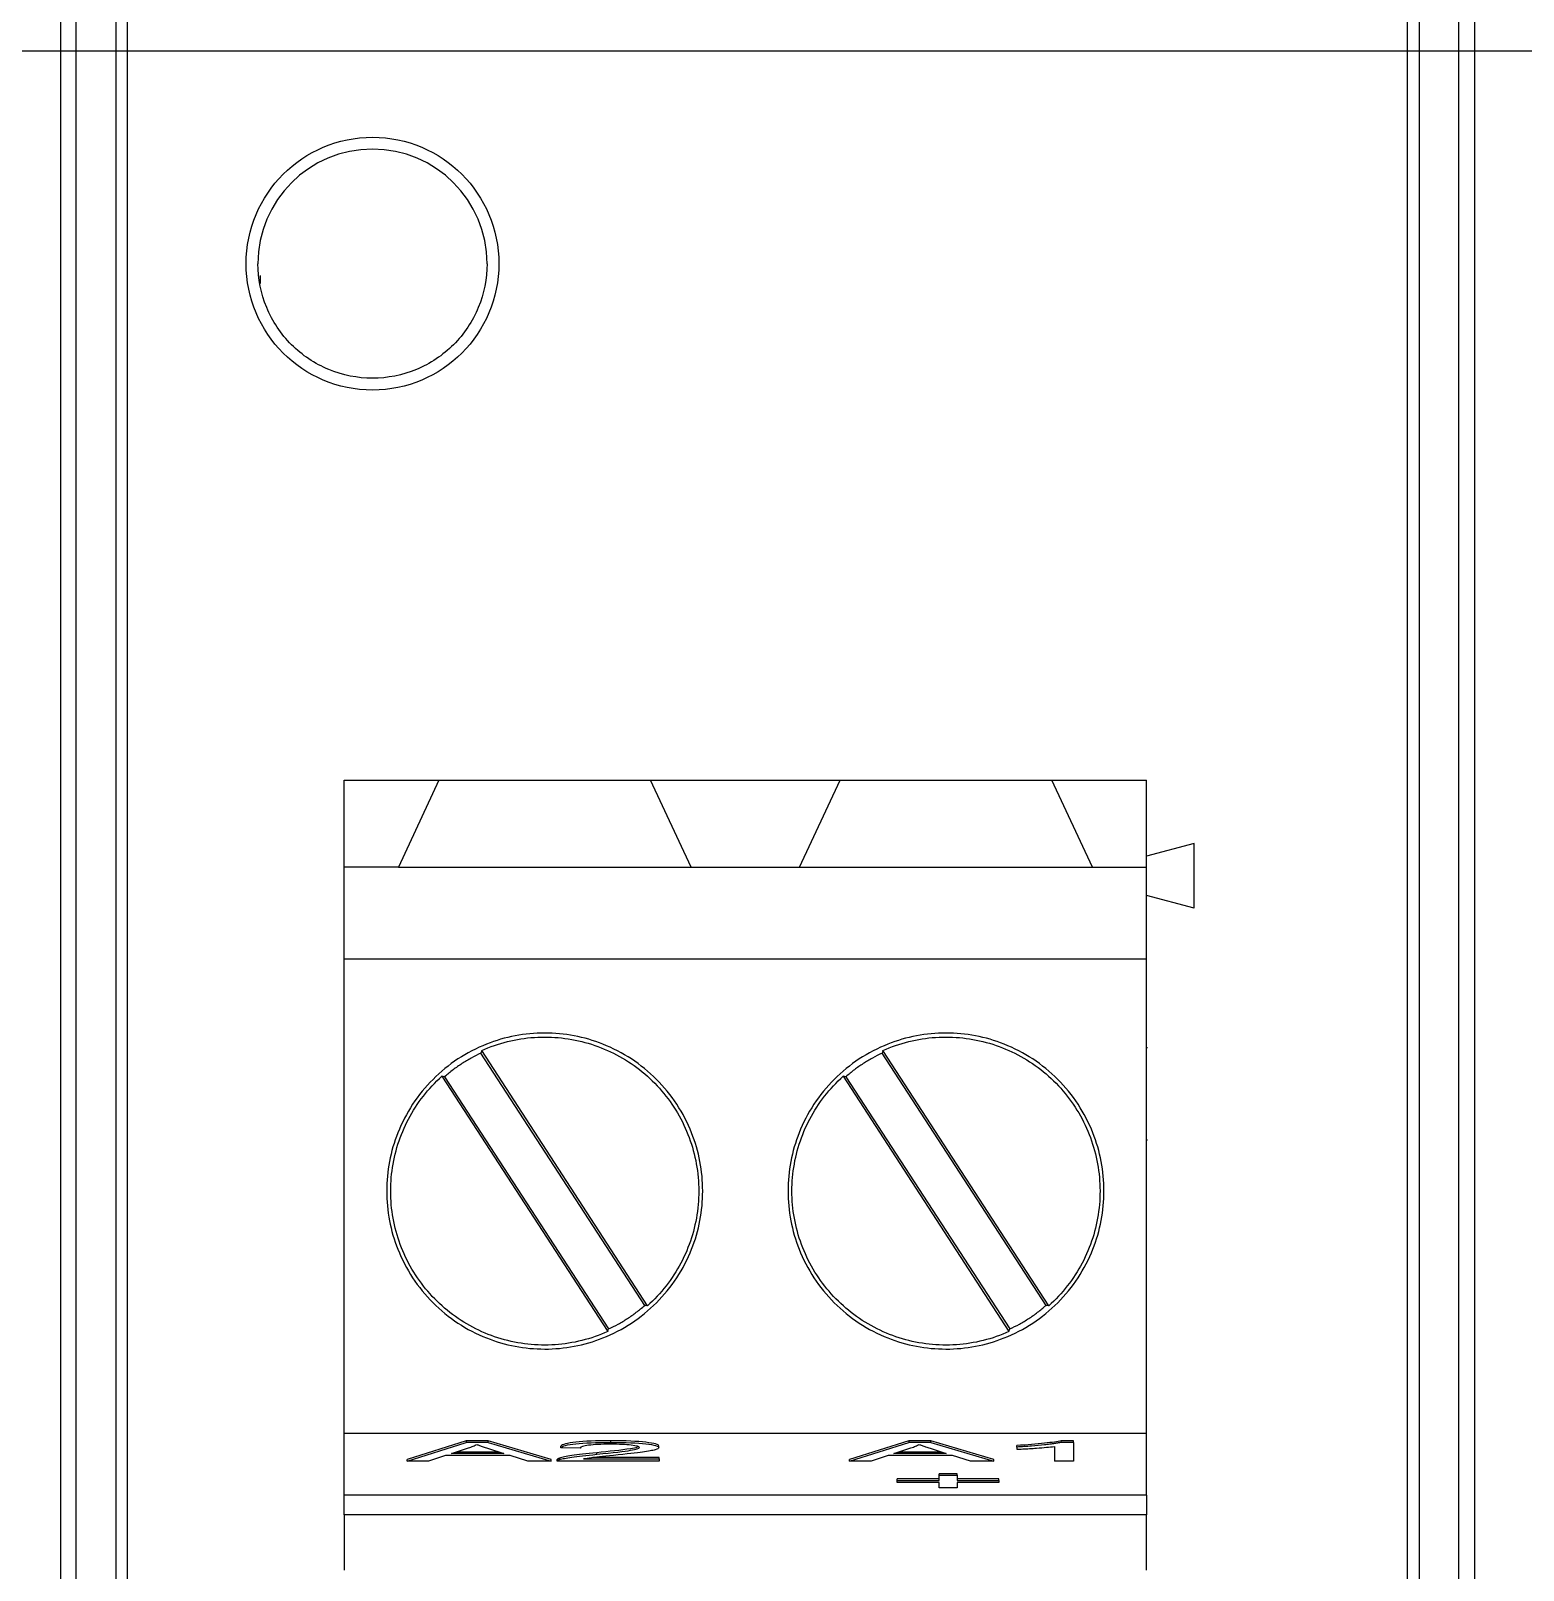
# Model space of a CAD drawing. Header units: inches. Extents: x 0.1 to 89.7, y 0.1 to 57.6.
# Drawn here: x 63.922 to 64.661, y 22.525 to 23.288 of the extents above; entities that cross this region are included whole.
import ezdxf
from ezdxf.enums import TextEntityAlignment as Align

# ---------------------------------------------------------------- set-up
doc = ezdxf.new("R2010")
doc.units = ezdxf.units.IN
doc.header["$MEASUREMENT"] = 0
doc.layers.add('PSYMS', color=7, linetype='Continuous')
doc.styles.get("Standard").update_dxf_attribs({"font": 'arial.ttf'})
doc.styles.add('WD', font='romans.shx', dxfattribs={"height": 0.185})

# ---------------------------------------------------------------- blocks, each defined once
blk = doc.blocks.new('HDINFCF7')
blk.add_line((0, -0.69), (29, -0.69))
at = {"flags": 11}
for p in [(1.5, 0), (14.5, 0), (27.5, 0)]:
    blk.add_attdef('NC', text='', height=0.01, rotation=270, dxfattribs=at).set_placement(p, align=Align.MIDDLE)
blk = doc.blocks.new('HCR1_DOLD_3NO_1_NC')
for p, q in [((0.02612, 4.05032), (0.02612, 0.08638)), ((0.67181, 4.05032), (0.67181, 0.08638)), ((0.69138, 4.04749), (0.69138, 0.08921)), ((0.6992, 4.04107), (0.6992, 0.09563)), ((0.09773, 1.22504), (0.09773, 1.22892)), ((0.13921, 0.93584), (0.13921, 0.97889)), ((0.13921, 0.97889), (0.18617, 0.97889)), ((0.18617, 0.97889), (0.1661, 0.93584)), ((0.18617, 0.97889), (0.29105, 0.97889)), ((0.29105, 0.97889), (0.38497, 0.97889)), ((0.31112, 0.93584), (0.29105, 0.97889)), ((0.36489, 0.93584), (0.38497, 0.97889)), ((0.38497, 0.97889), (0.48984, 0.97889)), ((0.48984, 0.97889), (0.5368, 0.97889)), ((0.50991, 0.93584), (0.48984, 0.97889)), ((0.5368, 0.93584), (0.5368, 0.97889)), ((0.56028, 0.94758), (0.5368, 0.94129)), ((0.56028, 0.9155), (0.56028, 0.94758)), ((0.13921, 0.89029), (0.13921, 0.93584)), ((0.1661, 0.93584), (0.13921, 0.93584)), ((0.1661, 0.93584), (0.31112, 0.93584)), ((0.31112, 0.93584), (0.36489, 0.93584)), ((0.36489, 0.93584), (0.50991, 0.93584)), ((0.50991, 0.93584), (0.5368, 0.93584)), ((0.5368, 0.89029), (0.5368, 0.93584)), ((0.56028, 0.9155), (0.5368, 0.92179)), ((0.5368, 0.89029), (0.13921, 0.89029)), ((0.13921, 0.65549), (0.13921, 0.89029)), ((0.5368, 0.65549), (0.5368, 0.89029)), ((0.20739, 0.84503), (0.20701, 0.84373)), ((0.28818, 0.71874), (0.20701, 0.84373)), ((0.28952, 0.71856), (0.20739, 0.84503)), ((0.40619, 0.84503), (0.40581, 0.84373)), ((0.48697, 0.71874), (0.40581, 0.84373)), ((0.48831, 0.71856), (0.40619, 0.84503)), ((0.53729, 0.84643), (0.5368, 0.84643)), ((0.18904, 0.83206), (0.1877, 0.83224)), ((0.1877, 0.83224), (0.26983, 0.70577)), ((0.18904, 0.83206), (0.2702, 0.70707)), ((0.38783, 0.83206), (0.38649, 0.83224)), ((0.38649, 0.83224), (0.46862, 0.70577)), ((0.38783, 0.83206), (0.469, 0.70707)), ((0.53688, 0.83097), (0.5368, 0.83097)), ((0.53686, 0.82945), (0.5368, 0.82945)), ((0.5368, 0.80081), (0.53729, 0.80081)), ((0.53685, 0.79533), (0.5368, 0.79533)), ((0.5368, 0.77844), (0.53685, 0.77844)), ((0.26983, 0.70577), (0.2702, 0.70707)), ((0.46862, 0.70577), (0.469, 0.70707)), ((0.5368, 0.66145), (0.53686, 0.66145)), ((0.13921, 0.62474), (0.13921, 0.65549)), ((0.13921, 0.65549), (0.5368, 0.65549)), ((0.19971, 0.65164), (0.1704, 0.64234)), ((0.1704, 0.64156), (0.19971, 0.65086)), ((0.19971, 0.65164), (0.19971, 0.65086)), ((0.21065, 0.65164), (0.19971, 0.65164)), ((0.21065, 0.65086), (0.19971, 0.65086)), ((0.21065, 0.65086), (0.21065, 0.65164)), ((0.24182, 0.64234), (0.21065, 0.65164)), ((0.21065, 0.65086), (0.24182, 0.64156)), ((0.24659, 0.64821), (0.24659, 0.64899)), ((0.27137, 0.6509), (0.27137, 0.65168)), ((0.29516, 0.64832), (0.29516, 0.64909)), ((0.41893, 0.65164), (0.38961, 0.64234)), ((0.38961, 0.64156), (0.41893, 0.65086)), ((0.41893, 0.65164), (0.41893, 0.65086)), ((0.42986, 0.65164), (0.41893, 0.65164)), ((0.42986, 0.65086), (0.41893, 0.65086)), ((0.42986, 0.65086), (0.42986, 0.65164)), ((0.46104, 0.64234), (0.42986, 0.65164)), ((0.42986, 0.65086), (0.46104, 0.64156)), ((0.47244, 0.64857), (0.47244, 0.64934)), ((0.47244, 0.64857), (0.47244, 0.64746)), ((0.49117, 0.64884), (0.49117, 0.64156)), ((0.49448, 0.6509), (0.49448, 0.65168)), ((0.50053, 0.65168), (0.49448, 0.65168)), ((0.50053, 0.6509), (0.49448, 0.6509)), ((0.50053, 0.6509), (0.50053, 0.65168)), ((0.50053, 0.6509), (0.50053, 0.64156)), ((0.5368, 0.62474), (0.5368, 0.65549)), ((0.1704, 0.64156), (0.1704, 0.64234)), ((0.1811, 0.64156), (0.1704, 0.64156)), ((0.18948, 0.64438), (0.1811, 0.64156)), ((0.22147, 0.64438), (0.18948, 0.64438)), ((0.19239, 0.64538), (0.20082, 0.64811)), ((0.21833, 0.64538), (0.19239, 0.64538)), ((0.19479, 0.64615), (0.21591, 0.64615)), ((0.2103, 0.64796), (0.21833, 0.64538)), ((0.23031, 0.64156), (0.22147, 0.64438)), ((0.24182, 0.64156), (0.23031, 0.64156)), ((0.24182, 0.64156), (0.24182, 0.64234)), ((0.24485, 0.64156), (0.24485, 0.64234)), ((0.29528, 0.64156), (0.24485, 0.64156)), ((0.24595, 0.64236), (0.24595, 0.64313)), ((0.25625, 0.64809), (0.24659, 0.64821)), ((0.25788, 0.64266), (0.29528, 0.64266)), ((0.29528, 0.64344), (0.2632, 0.64344)), ((0.26439, 0.645), (0.26439, 0.64578)), ((0.29528, 0.64266), (0.29528, 0.64344)), ((0.29528, 0.64266), (0.29528, 0.64156)), ((0.38961, 0.64156), (0.38961, 0.64234)), ((0.40032, 0.64156), (0.38961, 0.64156)), ((0.40869, 0.64438), (0.40032, 0.64156)), ((0.44068, 0.64438), (0.40869, 0.64438)), ((0.4116, 0.64538), (0.42003, 0.64811)), ((0.43754, 0.64538), (0.4116, 0.64538)), ((0.414, 0.64615), (0.43512, 0.64615)), ((0.42951, 0.64796), (0.43754, 0.64538)), ((0.44952, 0.64156), (0.44068, 0.64438)), ((0.46104, 0.64156), (0.44952, 0.64156)), ((0.46104, 0.64156), (0.46104, 0.64234)), ((0.50053, 0.64156), (0.49117, 0.64156)), ((0.43405, 0.63458), (0.43405, 0.63535)), ((0.44289, 0.63535), (0.43405, 0.63535)), ((0.43405, 0.63205), (0.43405, 0.63458)), ((0.43405, 0.63458), (0.44289, 0.63458)), ((0.44289, 0.63458), (0.44289, 0.63535)), ((0.44289, 0.63458), (0.44289, 0.63205)), ((0.41329, 0.63205), (0.41329, 0.63282)), ((0.43405, 0.63282), (0.41329, 0.63282)), ((0.41329, 0.63205), (0.43405, 0.63205)), ((0.41329, 0.63098), (0.41329, 0.63205)), ((0.43405, 0.63098), (0.41329, 0.63098)), ((0.43405, 0.62843), (0.43405, 0.63098)), ((0.44289, 0.62843), (0.43405, 0.62843)), ((0.46366, 0.63282), (0.44289, 0.63282)), ((0.44289, 0.63205), (0.46366, 0.63205)), ((0.44289, 0.63098), (0.44289, 0.62843)), ((0.46366, 0.63098), (0.44289, 0.63098)), ((0.46366, 0.63205), (0.46366, 0.63282)), ((0.46366, 0.63205), (0.46366, 0.63098)), ((0.13921, 0.61496), (0.13921, 0.62474)), ((0.5368, 0.62474), (0.13921, 0.62474)), ((0.5368, 0.62474), (0.5368, 0.61496)), ((0.5368, 0.61496), (0.13921, 0.61496))]:
    blk.add_line(p, q)
blk.add_circle((0.1533, 1.23482), 0.06261)
blk.add_arc((0.1533, 1.23482), 0.05674, 0, 180)
for points, knots in [([(0.03199, 0.08638), (0.03199, 0.74238), (0.03199, 1.40536), (0.03199, 2.73133), (0.03199, 3.39431), (0.03199, 4.05032)], [0, 0, 0, 0, 0.5, 0.5, 1, 1, 1, 1]), ([(0.66594, 4.05032), (0.66594, 3.39431), (0.66594, 2.73133), (0.66594, 1.40536), (0.66594, 0.74238), (0.66594, 0.08638)], [0, 0, 0, 0, 0.5, 0.5, 1, 1, 1, 1]), ([(0.00655, 0.08921), (0.00655, 0.74428), (0.00655, 1.40631), (0.00655, 2.73039), (0.00655, 3.39242), (0.00655, 4.04749)], [0, 0, 0, 0, 0.5, 0.5, 1, 1, 1, 1]), ([(-0.00128, 4.04107), (-0.00128, 3.38812), (-0.00128, 2.72824), (-0.00128, 1.40846), (-0.00128, 0.74857), (-0.00128, 0.09563)], [0, 0, 0, 0, 0.5, 0.5, 1, 1, 1, 1]), ([(0.21004, 1.23482), (0.21004, 1.22739), (0.20856, 1.21997), (0.20288, 1.20624), (0.19867, 1.19995), (0.18817, 1.18944), (0.18188, 1.18524), (0.16815, 1.17955), (0.16073, 1.17808), (0.14587, 1.17808), (0.13845, 1.17955), (0.12472, 1.18524), (0.11843, 1.18944), (0.10792, 1.19995), (0.10372, 1.20624), (0.09803, 1.21997), (0.09656, 1.22739), (0.09656, 1.23482)], [0, 0, 0, 0, 0.125, 0.125, 0.25, 0.25, 0.375, 0.375, 0.5, 0.5, 0.625, 0.625, 0.75, 0.75, 0.875, 0.875, 1, 1, 1, 1]), ([(0.23861, 0.69713), (0.23369, 0.69714), (0.22385, 0.69804), (0.20924, 0.70232), (0.19532, 0.7095), (0.1829, 0.71968), (0.17271, 0.73211), (0.16554, 0.74603), (0.16125, 0.76064), (0.15989, 0.77539), (0.16125, 0.79015), (0.16553, 0.80476), (0.17271, 0.81868), (0.18289, 0.83111), (0.19532, 0.8413), (0.20923, 0.84847), (0.22385, 0.85276), (0.2386, 0.85412), (0.25336, 0.85276), (0.26797, 0.84848), (0.28189, 0.8413), (0.29432, 0.83112), (0.30451, 0.81869), (0.31168, 0.80478), (0.31597, 0.79016), (0.31733, 0.77541), (0.31597, 0.76065), (0.31169, 0.74604), (0.30451, 0.73212), (0.29433, 0.71969), (0.2819, 0.7095), (0.26798, 0.70233), (0.25337, 0.69804), (0.24353, 0.69713), (0.23861, 0.69713)], [0, 0, 0, 0, 0.02999, 0.060002, 0.092479, 0.125, 0.157477, 0.189998, 0.219977, 0.25, 0.279979, 0.310002, 0.342479, 0.375, 0.407477, 0.439998, 0.469977, 0.5, 0.529979, 0.560002, 0.592479, 0.625, 0.657477, 0.689998, 0.719977, 0.75, 0.779979, 0.810002, 0.842479, 0.875, 0.907477, 0.939998, 0.969988, 1, 1, 1, 1]), ([(0.20739, 0.84503), (0.21561, 0.84872), (0.22449, 0.85093), (0.24246, 0.85214), (0.25155, 0.85114), (0.26883, 0.84605), (0.27701, 0.84196), (0.29145, 0.83119), (0.2977, 0.82451), (0.30751, 0.8094), (0.31107, 0.80098), (0.31503, 0.7834), (0.31544, 0.77427), (0.31306, 0.75641), (0.31028, 0.7477), (0.30186, 0.73177), (0.29623, 0.72456), (0.28952, 0.71856)], [0, 0, 0, 0, 0.125, 0.125, 0.25, 0.25, 0.375, 0.375, 0.5, 0.5, 0.625, 0.625, 0.75, 0.75, 0.875, 0.875, 1, 1, 1, 1]), ([(0.4374, 0.69713), (0.43249, 0.69714), (0.42265, 0.69804), (0.40804, 0.70232), (0.39412, 0.7095), (0.38169, 0.71968), (0.37151, 0.73211), (0.36433, 0.74603), (0.36004, 0.76064), (0.35869, 0.77539), (0.36004, 0.79015), (0.36433, 0.80476), (0.3715, 0.81868), (0.38168, 0.83111), (0.39411, 0.8413), (0.40803, 0.84847), (0.42264, 0.85276), (0.4374, 0.85412), (0.45216, 0.85276), (0.46677, 0.84848), (0.48069, 0.8413), (0.49311, 0.83112), (0.5033, 0.81869), (0.51048, 0.80478), (0.51476, 0.79016), (0.51612, 0.77541), (0.51476, 0.76065), (0.51048, 0.74604), (0.50331, 0.73212), (0.49312, 0.71969), (0.48069, 0.7095), (0.46678, 0.70233), (0.45216, 0.69804), (0.44232, 0.69713), (0.4374, 0.69713)], [0, 0, 0, 0, 0.02999, 0.060002, 0.092479, 0.125, 0.157477, 0.189998, 0.219977, 0.25, 0.279979, 0.310002, 0.342479, 0.375, 0.407477, 0.439998, 0.469977, 0.5, 0.529979, 0.560002, 0.592479, 0.625, 0.657477, 0.689998, 0.719977, 0.75, 0.779979, 0.810002, 0.842479, 0.875, 0.907477, 0.939998, 0.969988, 1, 1, 1, 1]), ([(0.40619, 0.84503), (0.4144, 0.84872), (0.42328, 0.85093), (0.44125, 0.85214), (0.45034, 0.85114), (0.46762, 0.84605), (0.4758, 0.84196), (0.49024, 0.83119), (0.4965, 0.82451), (0.50631, 0.8094), (0.50986, 0.80098), (0.51382, 0.7834), (0.51423, 0.77427), (0.51186, 0.75641), (0.50907, 0.7477), (0.50065, 0.73177), (0.49502, 0.72456), (0.48831, 0.71856)], [0, 0, 0, 0, 0.125, 0.125, 0.25, 0.25, 0.375, 0.375, 0.5, 0.5, 0.625, 0.625, 0.75, 0.75, 0.875, 0.875, 1, 1, 1, 1]), ([(0.20701, 0.84373), (0.2054, 0.84295), (0.20217, 0.84138), (0.19758, 0.83859), (0.19316, 0.83552), (0.19042, 0.83322), (0.18904, 0.83206)], [0, 0, 0, 0, 0.250642, 0.5, 0.749358, 1, 1, 1, 1]), ([(0.40581, 0.84373), (0.40419, 0.84295), (0.40097, 0.84138), (0.39637, 0.83859), (0.39196, 0.83552), (0.38921, 0.83322), (0.38783, 0.83206)], [0, 0, 0, 0, 0.2506419, 0.5, 0.7493581, 1, 1, 1, 1]), ([(0.26983, 0.70577), (0.26161, 0.70208), (0.25273, 0.69987), (0.23476, 0.69866), (0.22567, 0.69966), (0.20839, 0.70475), (0.20021, 0.70885), (0.18577, 0.71961), (0.17951, 0.72629), (0.1697, 0.7414), (0.16615, 0.74983), (0.16219, 0.7674), (0.16178, 0.77654), (0.16415, 0.79439), (0.16694, 0.8031), (0.17536, 0.81903), (0.18099, 0.82624), (0.1877, 0.83224)], [0, 0, 0, 0, 0.125, 0.125, 0.25, 0.25, 0.375, 0.375, 0.5, 0.5, 0.625, 0.625, 0.75, 0.75, 0.875, 0.875, 1, 1, 1, 1]), ([(0.46862, 0.70577), (0.4604, 0.70208), (0.45153, 0.69987), (0.43355, 0.69866), (0.42446, 0.69966), (0.40718, 0.70475), (0.399, 0.70885), (0.38456, 0.71961), (0.37831, 0.72629), (0.3685, 0.7414), (0.36495, 0.74983), (0.36098, 0.7674), (0.36057, 0.77654), (0.36295, 0.79439), (0.36573, 0.8031), (0.37415, 0.81903), (0.37978, 0.82624), (0.38649, 0.83224)], [0, 0, 0, 0, 0.125, 0.125, 0.25, 0.25, 0.375, 0.375, 0.5, 0.5, 0.625, 0.625, 0.75, 0.75, 0.875, 0.875, 1, 1, 1, 1]), ([(0.5368, 0.8273), (0.5368, 0.82826), (0.5368, 0.82922), (0.5368, 0.83058), (0.5368, 0.83097), (0.5368, 0.83097)], [0, 0, 0, 0, 0.5, 0.5, 1, 1, 1, 1]), ([(0.2702, 0.70707), (0.27182, 0.70785), (0.27504, 0.70942), (0.27964, 0.71221), (0.28406, 0.71528), (0.2868, 0.71758), (0.28818, 0.71874)], [0, 0, 0, 0, 0.250642, 0.5, 0.749358, 1, 1, 1, 1]), ([(0.469, 0.70707), (0.47061, 0.70785), (0.47384, 0.70942), (0.47844, 0.71221), (0.48285, 0.71528), (0.4856, 0.71758), (0.48697, 0.71874)], [0, 0, 0, 0, 0.250642, 0.5, 0.749358, 1, 1, 1, 1]), ([(0.20082, 0.64811), (0.20164, 0.6484), (0.20328, 0.64898), (0.2044, 0.64959), (0.20495, 0.64988)], [0, 0, 0, 0, 0.504029, 1, 1, 1, 1]), ([(0.20495, 0.64988), (0.2054, 0.6497), (0.20637, 0.6493), (0.20818, 0.64866), (0.20956, 0.6482), (0.2103, 0.64796)], [0, 0, 0, 0, 0.281478, 0.614736, 1, 1, 1, 1]), ([(0.27137, 0.65168), (0.26412, 0.65168), (0.25834, 0.65145), (0.24973, 0.65053), (0.24725, 0.64986), (0.24659, 0.64899)], [-2, -2, -2, -2, -1, -1, 0, 0, 0, 0]), ([(0.24659, 0.64821), (0.24725, 0.64909), (0.24973, 0.64975), (0.25834, 0.65067), (0.26412, 0.6509), (0.27137, 0.6509)], [-2, -2, -2, -2, -1, -1, 0, 0, 0, 0]), ([(0.27114, 0.64996), (0.26664, 0.64996), (0.26304, 0.64979), (0.25765, 0.64913), (0.25629, 0.64867), (0.25625, 0.64809)], [-2, -2, -2, -2, -1, -1, 0, 0, 0, 0]), ([(0.28496, 0.64879), (0.28482, 0.64868), (0.28434, 0.64829), (0.27804, 0.64716), (0.27036, 0.64638), (0.26439, 0.64578)], [0, 0, 0, 0, 0.086283, 0.289311, 1, 1, 1, 1]), ([(0.26439, 0.645), (0.27265, 0.64583), (0.27823, 0.64649), (0.28405, 0.64745), (0.2855, 0.64791), (0.2855, 0.64835)], [-2, -2, -2, -2, -1, -1, 0, 0, 0, 0]), ([(0.2855, 0.64835), (0.2855, 0.6488), (0.28418, 0.64918), (0.27886, 0.6498), (0.2754, 0.64996), (0.27114, 0.64996)], [-2, -2, -2, -2, -1, -1, 0, 0, 0, 0]), ([(0.29516, 0.64909), (0.29516, 0.64983), (0.29303, 0.65044), (0.2845, 0.65143), (0.2787, 0.65168), (0.27137, 0.65168)], [-2, -2, -2, -2, -1, -1, 0, 0, 0, 0]), ([(0.27137, 0.6509), (0.2787, 0.6509), (0.2845, 0.65065), (0.29303, 0.64966), (0.29516, 0.64905), (0.29516, 0.64832)], [-2, -2, -2, -2, -1, -1, 0, 0, 0, 0]), ([(0.29516, 0.64832), (0.29516, 0.64794), (0.29454, 0.64758), (0.29206, 0.64686), (0.28998, 0.64648), (0.28417, 0.64569), (0.27936, 0.64514), (0.27265, 0.64445)], [-3, -3, -3, -3, -2, -2, -1, -1, 0, 0, 0, 0]), ([(0.42003, 0.64811), (0.42086, 0.6484), (0.42249, 0.64898), (0.42361, 0.64959), (0.42416, 0.64988)], [0, 0, 0, 0, 0.504029, 1, 1, 1, 1]), ([(0.42416, 0.64988), (0.42461, 0.6497), (0.42559, 0.6493), (0.42739, 0.64866), (0.42877, 0.6482), (0.42951, 0.64796)], [0, 0, 0, 0, 0.281478, 0.614736, 1, 1, 1, 1]), ([(0.49448, 0.65168), (0.49285, 0.65127), (0.49008, 0.65086), (0.48225, 0.65), (0.47767, 0.64964), (0.47244, 0.64934)], [-2, -2, -2, -2, -1, -1, 0, 0, 0, 0]), ([(0.49448, 0.6509), (0.49402, 0.6508), (0.49306, 0.65058), (0.49116, 0.65027), (0.48885, 0.64996), (0.48518, 0.64953), (0.47983, 0.64903), (0.47494, 0.64872), (0.47244, 0.64857)], [0, 0, 0, 0, 0.096572, 0.202466, 0.31879, 0.446379, 0.715916, 1, 1, 1, 1]), ([(0.47244, 0.64746), (0.47345, 0.64751), (0.4756, 0.64761), (0.47888, 0.64782), (0.48284, 0.64809), (0.48711, 0.64841), (0.48989, 0.6487), (0.49117, 0.64884)], [0, 0, 0, 0, 0.149043, 0.315765, 0.500702, 0.769617, 1, 1, 1, 1]), ([(0.26439, 0.64578), (0.25904, 0.64524), (0.25495, 0.64477), (0.24929, 0.64397), (0.24723, 0.64355), (0.24595, 0.64313)], [-2, -2, -2, -2, -1, -1, 0, 0, 0, 0]), ([(0.24595, 0.64236), (0.24723, 0.64278), (0.24929, 0.64319), (0.25495, 0.644), (0.25904, 0.64447), (0.26439, 0.645)], [-2, -2, -2, -2, -1, -1, 0, 0, 0, 0]), ([(0.27265, 0.64445), (0.26703, 0.64388), (0.26342, 0.64349), (0.26024, 0.64308), (0.25892, 0.64287), (0.25788, 0.64266)], [-2, -2, -2, -2, -1, -1, 0, 0, 0, 0]), ([(0.13921, 0.61496), (0.13921, 0.60778), (0.13921, 0.60066), (0.13921, 0.59051), (0.13921, 0.58756), (0.13921, 0.58756)], [0, 0, 0, 0, 0.5, 0.5, 1, 1, 1, 1]), ([(0.5368, 0.58756), (0.5368, 0.58756), (0.5368, 0.59051), (0.5368, 0.60066), (0.5368, 0.60778), (0.5368, 0.61496)], [0, 0, 0, 0, 0.5, 0.5, 1, 1, 1, 1])]:
    blk.add_open_spline(points, degree=3, knots=knots)
for points in [[(0.5368, 0.82793), (0.5368, 0.82892), (0.5368, 0.82945), (0.5368, 0.82945)], [(0.28952, 0.71856), (0.28907, 0.71861), (0.28862, 0.71867), (0.28818, 0.71874)], [(0.48831, 0.71856), (0.48786, 0.71861), (0.48742, 0.71867), (0.48697, 0.71874)], [(0.24595, 0.64313), (0.24514, 0.64288), (0.24477, 0.64261), (0.24485, 0.64234)], [(0.24485, 0.64156), (0.24477, 0.64184), (0.24514, 0.6421), (0.24595, 0.64236)]]:
    blk.add_open_spline(points, degree=3)
at = {"style": 'WD'}
blk.add_attdef('TAG1', text='', height=0.125, dxfattribs=at).set_placement((0.35805, 4.30823), align=Align.CENTER)
at = {"style": 'WD', "flags": 9}
blk.add_attdef('FAMILY', (0.2878, 2.83703), '', height=0.01, dxfattribs=at)
for tag, p in [('CAT', (0.31286, 2.79285)), ('MFG', (0.31091, 2.77341)), ('ASSYCODE', (0.31308, 2.75604))]:
    blk.add_attdef(tag, text='', height=0.01, dxfattribs=at).set_placement(p, align=Align.CENTER)
at = {"style": 'WD', "width": 0.7}
for tag, p in [('INST', (0.33887, 2.45232)), ('LOC', (0.33887, 2.28272)), ('DESC1', (0.33887, 2.12647)), ('DESC2', (0.33887, 1.97022)), ('DESC3', (0.33887, 1.82229)), ('XREF', (0.33887, 1.25147))]:
    blk.add_attdef(tag, text='', height=0.125, dxfattribs=at).set_placement(p, align=Align.CENTER)

msp = doc.modelspace()

# ---------------------------------------------------------------- block references
at = {"layer": 'PSYMS'}
msp.add_blockref('HCR1_DOLD_3NO_1_NC', (63.9375, 21.9375), dxfattribs=at)
at = {"layer": 'PSYMS', "xscale": 0.9935880310615606, "yscale": 0.9935880310615606, "zscale": 0.9935880310615606}
msp.add_blockref('HDINFCF7', (53.6402, 23.96339), dxfattribs=at)

doc.saveas('drawing.dxf')
